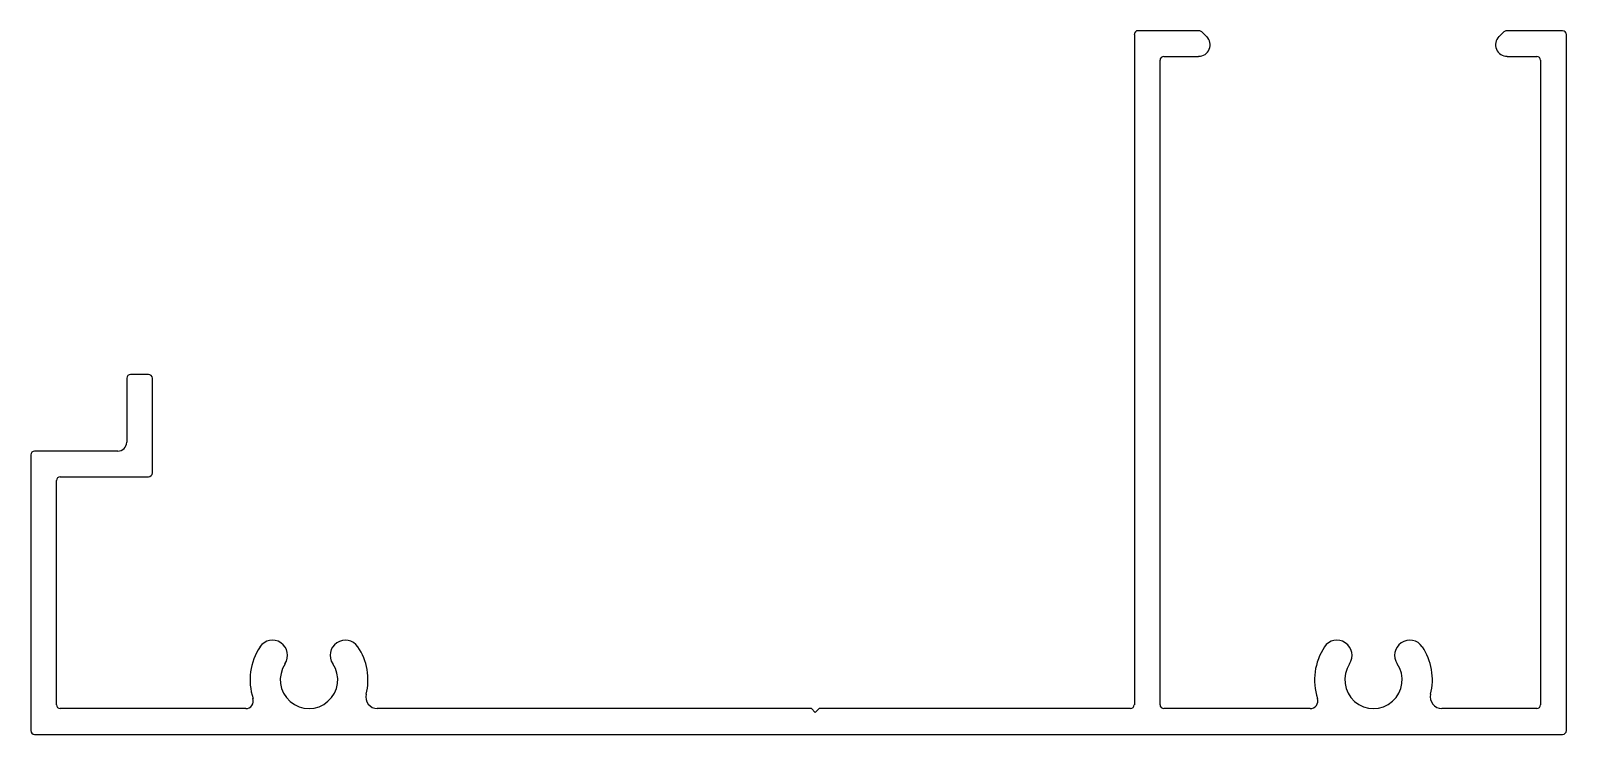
# Model space of a CAD drawing. Extents: x -52 to 50, y 11 to 58.
import ezdxf

# ---------------------------------------------------------------- set-up
doc = ezdxf.new("R2010")
doc.units = 0
doc.layers.get('0').update_dxf_attribs({"linetype": 'CONTINUOUS'})

msp = doc.modelspace()

# ---------------------------------------------------------------- linework, layer by layer
for p, q in [((21.17, 57.25), (21.17, 12.9)), ((25.46, 57.5), (21.42, 57.5)), ((25.96, 57.1), (25.64, 57.43)), ((45.61, 57.43), (45.29, 57.1)), ((49.5, 57.5), (45.79, 57.5)), ((49.75, 11.19), (49.75, 57.25)), ((22.87, 12.9), (22.87, 55.55)), ((23.12, 55.8), (25.42, 55.8)), ((45.83, 55.8), (47.79, 55.8)), ((48.05, 55.55), (48.05, 12.9)), ((-44.06, 34.75), (-45.25, 34.75)), ((-45.5, 34.5), (-45.5, 30.27)), ((-43.8, 28.24), (-43.8, 34.5)), ((-46.09, 29.68), (-51.6, 29.68)), ((-51.85, 29.43), (-51.85, 11.19)), ((-50.15, 12.9), (-50.15, 27.73)), ((-49.9, 27.98), (-44.06, 27.98)), ((-37.63, 12.64), (-49.9, 12.64)), ((-0.19, 12.64), (-28.92, 12.64)), ((0.06, 12.39), (-0.19, 12.64)), ((0.31, 12.64), (0.06, 12.39)), ((20.91, 12.64), (0.31, 12.64)), ((32.8, 12.64), (23.12, 12.64)), ((47.79, 12.64), (41.51, 12.64)), ((-51.6, 10.94), (49.5, 10.94))]:
    msp.add_line(p, q)
for centre, radius, start, end in [((21.42, 57.25), 0.254, 90, 180), ((25.42, 56.57), 0.762, 270, 45), ((25.46, 57.25), 0.25, 45, 90), ((45.83, 56.57), 0.762, 135, 270), ((45.79, 57.25), 0.25, 90, 135), ((49.5, 57.25), 0.25, 0, 90), ((23.12, 55.55), 0.254, 90, 180), ((47.79, 55.55), 0.254, 0, 90), ((-45.25, 34.5), 0.25, 90, 180), ((-44.06, 34.5), 0.254, 0, 90), ((-51.6, 29.43), 0.25, 90, 180), ((-46.09, 30.27), 0.586, 270, 0), ((-49.9, 27.73), 0.254, 90, 180), ((-44.06, 28.24), 0.254, 270, 0), ((-33.44, 14.55), 3.9, 146.1476, 198.4553), ((-35.86, 16.17), 1, 326.1476, 146.1476), ((-31.04, 16.17), 1, 34.017, 214.017), ((-33.44, 14.55), 3.9, 345.8235, 34.017), ((36.99, 14.55), 3.9, 146.1476, 198.4553), ((34.57, 16.17), 1, 326.1476, 146.1476), ((39.39, 16.17), 1, 34.017, 214.017), ((36.99, 14.55), 3.9, 345.8235, 34.017), ((-33.44, 14.55), 1.9, 146.1476, 34.017), ((36.99, 14.55), 1.9, 146.1476, 34.017), ((-37.63, 13.15), 0.508, 270, 18.4553), ((-28.92, 13.41), 0.762, 165.8235, 270), ((32.8, 13.15), 0.508, 270, 18.4553), ((41.51, 13.41), 0.762, 165.8235, 270), ((-49.9, 12.9), 0.254, 180, 270), ((20.91, 12.9), 0.254, 270, 0), ((23.12, 12.9), 0.254, 180, 270), ((47.79, 12.9), 0.254, 270, 0), ((-51.6, 11.19), 0.25, 180, 270), ((49.5, 11.19), 0.25, 270, 0)]:
    msp.add_arc(centre, radius, start, end)

doc.saveas('drawing.dxf')
